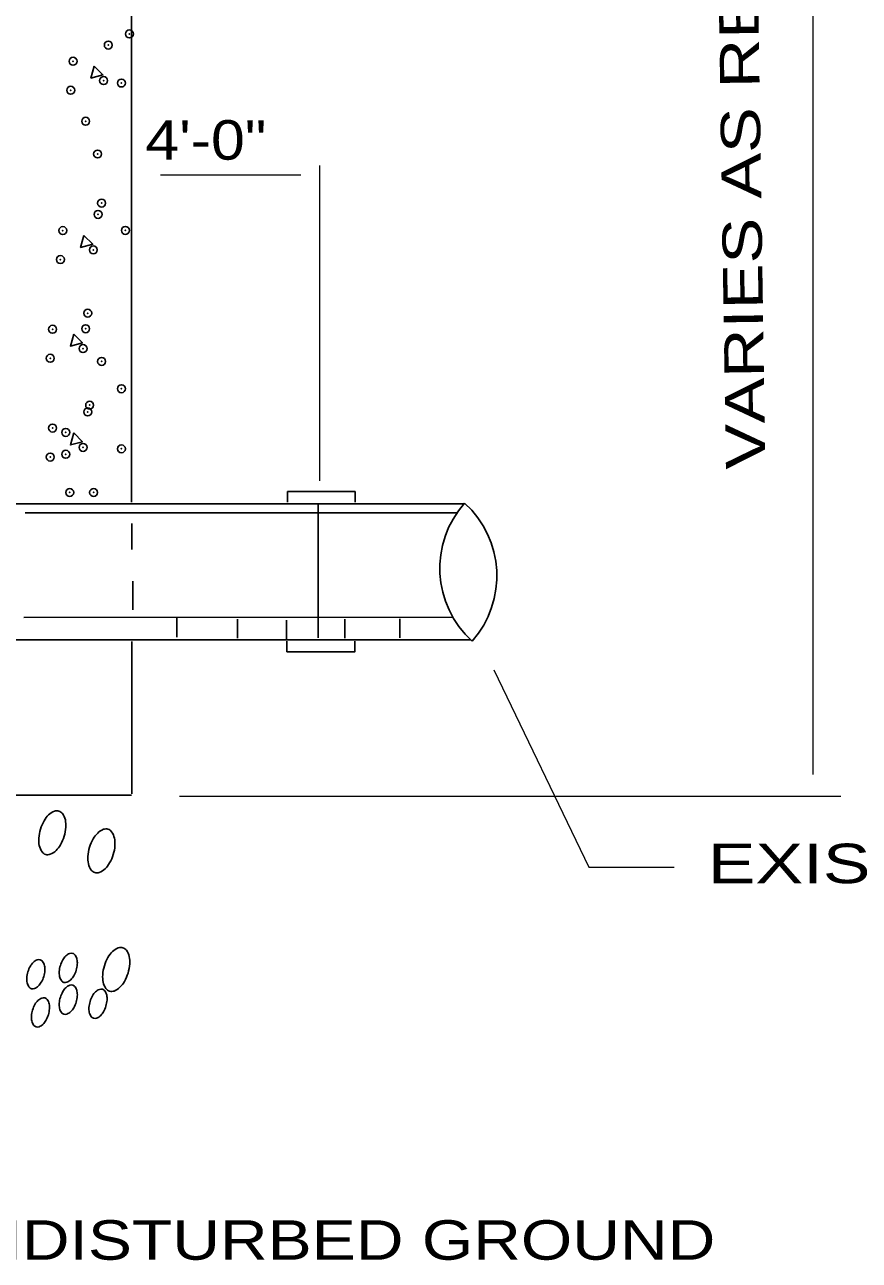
# Model space of a CAD drawing. Extents: x -67503 to 74262, y -57387 to 43659.
# Drawn here: x 3788 to 26896, y -42087 to -7851 of the extents above; entities that cross this region are included whole.
import ezdxf

# ---------------------------------------------------------------- set-up
doc = ezdxf.new("R2010")
doc.units = 0
doc.header["$LTSCALE"] = 440
doc.header["$PDMODE"] = 32
doc.header["$PDSIZE"] = 220
doc.layers.add('1', color=7, linetype='Continuous', lineweight=25)

msp = doc.modelspace()

# ---------------------------------------------------------------- linework, layer by layer
at = {"layer": '1', "lineweight": 13}
for p, q in [((25609.8, 38304.4), (25609.8, -28622.3)), ((11951.1, -11752.6), (11951.1, -20485.5)), ((7549.8, -12013.3), (11436.5, -12013.3)), ((16777.1, -25727.2), (19410.1, -31195.9)), ((8074.2, -29230), (26385.2, -29230)), ((19410.1, -31195.9), (21774.3, -31195.9))]:
    msp.add_line(p, q, dxfattribs=at)
at = {"layer": '1'}
for p, q in [((6745.6, -21081.6), (6745.6, 5324.5)), ((11059.5, -21084), (11059.5, -20785.4)), ((11059.5, -20785.4), (12938, -20785.4)), ((12938, -20785.4), (12938, -21082.5)), ((-36854.2, -21122.9), (15954.1, -21122.9)), ((11913.9, -21123.3), (11913.9, -24840.5)), ((3800.1, -21378.2), (15756.6, -21378.2)), ((6756.2, -21669.7), (6756.2, -22392.5)), ((6783.9, -23267.5), (6783.9, -24066.4)), ((3764.6, -24279.2), (15644.2, -24270.6)), ((8003.7, -24296.7), (8003.7, -24824.3)), ((9683.7, -24320.3), (9683.7, -24847.9)), ((11032.2, -24348), (11032.2, -24875.6)), ((12647.3, -24324.5), (12647.3, -24852.1)), ((14175, -24315.8), (14175, -24843.4)), ((-36707.6, -24893.5), (16143.1, -24893.5)), ((6756.2, -24941.4), (6756.2, -29164.2)), ((11047.1, -24932.3), (11047.1, -25230.9)), ((-27662.4, -29200.3), (6745.6, -29200.3))]:
    msp.add_line(p, q, dxfattribs=at)
for points in [[(5712.2, -8996.6), (5620.7, -9329.4), (5954.7, -9242.2)], [(5427.6, -13687.7), (5336.1, -14020.5), (5670.2, -13933.3)], [(5143, -16424.1), (5051.6, -16757), (5385.6, -16669.8)], [(5143, -19160.6), (5051.6, -19493.4), (5385.6, -19406.2)]]:
    msp.add_lwpolyline(points, close=True, dxfattribs=at)
msp.add_lwpolyline([(11047.1, -25230.9), (12925.5, -25230.9), (12925.5, -24933.8)], dxfattribs=at)
for centre, major_axis, start_param, end_param in [((18000.8, -22913.2), (2720.3, 0), 2.4145451, 3.9768622), ((14137.7, -23121.9), (2723.9, 0), 5.5578486, 7.1170005), ((4968.9, -30272.6), (741.3, 0), 2.3488438, 2.6256837), ((4767.6, -30068.4), (454.5, 0), 1.9269695, 2.3488437), ((4677.2, -29825.4), (195.3, 0), 1.2767744, 1.9269695), ((4677.2, -29825.4), (195.3, 0), 0.6265792, 1.2767744), ((4467.2, -29977.4), (454.5, 0), 0.204705, 0.6265792), ((5325.5, -30474.9), (1151.3, 0), 2.6256837, 2.8475707), ((3777.5, -30006.2), (1151.3, 0), 5.9891634, 6.2110504), ((4186.5, -30035.7), (741.3, 0), 6.2110504, 6.4878903), ((4916.6, -30445.3), (741.3, 0), 3.0694578, 3.3462976), ((5325.5, -30474.9), (1151.3, 0), 2.8475707, 3.0694578), ((3777.5, -30006.2), (1151.3, 0), 5.7672763, 5.9891634), ((6685, -30978), (1151.3, 0), 2.6256837, 2.8475707), ((6328.3, -30775.7), (741.3, 0), 2.3488438, 2.6256837), ((6127.1, -30571.5), (454.5, 0), 1.9269695, 2.3488437), ((6036.7, -30328.5), (195.3, 0), 1.2767744, 1.9269695), ((6036.7, -30328.5), (195.3, 0), 0.6265792, 1.2767744), ((5826.7, -30480.5), (454.5, 0), 0.204705, 0.6265792), ((5545.9, -30538.8), (741.3, 0), 6.2110504, 6.4878903), ((4635.8, -30503.6), (454.5, 0), 3.3462976, 3.7681718), ((4425.8, -30655.6), (195.3, 0), 3.7681719, 4.418367), ((4335.4, -30412.7), (454.5, 0), 5.0685622, 5.4904364), ((4134.2, -30208.4), (741.3, 0), 5.4904364, 5.7672763), ((6685, -30978), (1151.3, 0), 2.8475707, 3.0694578), ((5137, -30509.3), (1151.3, 0), 5.9891634, 6.2110504), ((4425.8, -30655.6), (195.3, 0), 4.418367, 5.0685622), ((6276, -30948.4), (741.3, 0), 3.0694578, 3.3462976), ((5995.3, -31006.7), (454.5, 0), 3.3462976, 3.7681718), ((5493.6, -30711.5), (741.3, 0), 5.4904364, 5.7672763), ((5137, -30509.3), (1151.3, 0), 5.7672763, 5.9891634), ((5785.3, -31158.7), (195.3, 0), 3.7681719, 4.418367), ((5785.3, -31158.7), (195.3, 0), 4.418367, 5.0685622), ((5694.9, -30915.8), (454.5, 0), 5.0685622, 5.4904364), ((6738.2, -34059.8), (741.3, 0), 2.3488438, 2.6256837), ((6537, -33855.5), (454.5, 0), 1.9269695, 2.3488437), ((6446.6, -33612.6), (195.3, 0), 1.2767744, 1.9269695), ((6446.6, -33612.6), (195.3, 0), 0.6265792, 1.2767744), ((6236.6, -33764.6), (454.5, 0), 0.204705, 0.6265792), ((4373.4, -34182.2), (494.2, 0), 2.3488438, 2.6256837), ((4239.3, -34046), (303, 0), 1.9269695, 2.3488437), ((4179, -33884), (130.2, 0), 1.2767744, 1.9269695), ((4179, -33884), (130.2, 0), 0.6265792, 1.2767744), ((4039, -33985.4), (303, 0), 0.204705, 0.6265792), ((5509.7, -34140.7), (767.5, 0), 2.6256837, 2.8475707), ((5272, -34005.8), (494.2, 0), 2.3488438, 2.6256837), ((5137.8, -33869.7), (303, 0), 1.9269695, 2.3488437), ((5077.5, -33707.7), (130.2, 0), 1.2767744, 1.9269695), ((5077.5, -33707.7), (130.2, 0), 0.6265792, 1.2767744), ((4937.6, -33809), (303, 0), 0.204705, 0.6265792), ((4477.7, -33828.2), (767.5, 0), 5.9891634, 6.2110504), ((4750.4, -33847.9), (494.2, 0), 6.2110504, 6.4878903), ((7094.9, -34262), (1151.3, 0), 2.6256837, 2.8475707), ((5546.9, -33793.3), (1151.3, 0), 5.9891634, 6.2110504), ((5955.8, -33822.9), (741.3, 0), 6.2110504, 6.4878903), ((4611.2, -34317), (767.5, 0), 2.8475707, 3.0694578), ((4611.2, -34317), (767.5, 0), 2.6256837, 2.8475707), ((3579.2, -34004.5), (767.5, 0), 5.7672763, 5.9891634), ((3579.2, -34004.5), (767.5, 0), 5.9891634, 6.2110504), ((3851.8, -34024.2), (494.2, 0), 6.2110504, 6.4878903), ((5237.1, -34121), (494.2, 0), 3.0694578, 3.3462976), ((5509.7, -34140.7), (767.5, 0), 2.8475707, 3.0694578), ((5049.9, -34159.8), (303, 0), 3.3462976, 3.7681718), ((4715.5, -33963), (494.2, 0), 5.4904364, 5.7672763), ((4477.7, -33828.2), (767.5, 0), 5.7672763, 5.9891634), ((6685.9, -34232.5), (741.3, 0), 3.0694578, 3.3462976), ((7094.9, -34262), (1151.3, 0), 2.8475707, 3.0694578), ((5546.9, -33793.3), (1151.3, 0), 5.7672763, 5.9891634), ((4338.6, -34297.3), (494.2, 0), 3.0694578, 3.3462976), ((4151.4, -34336.2), (303, 0), 3.3462976, 3.7681718), ((4011.4, -34437.5), (130.2, 0), 3.7681719, 4.418367), ((4011.4, -34437.5), (130.2, 0), 4.418367, 5.0685622), ((3951.2, -34275.5), (303, 0), 5.0685622, 5.4904364), ((3817, -34139.4), (494.2, 0), 5.4904364, 5.7672763), ((4910, -34261.2), (130.2, 0), 3.7681719, 4.418367), ((5272, -34887.4), (494.2, 0), 2.3488438, 2.6256837), ((4910, -34261.2), (130.2, 0), 4.418367, 5.0685622), ((5137.8, -34751.3), (303, 0), 1.9269695, 2.3488437), ((4849.7, -34099.2), (303, 0), 5.0685622, 5.4904364), ((5077.5, -34589.3), (130.2, 0), 1.2767744, 1.9269695), ((5077.5, -34589.3), (130.2, 0), 0.6265792, 1.2767744), ((4937.6, -34690.6), (303, 0), 0.204705, 0.6265792), ((5900.2, -34701.9), (130.2, 0), 1.2767744, 1.9269695), ((5900.2, -34701.9), (130.2, 0), 0.6265792, 1.2767744), ((6405.2, -34290.8), (454.5, 0), 3.3462976, 3.7681718), ((6195.2, -34442.7), (195.3, 0), 3.7681719, 4.418367), ((6104.8, -34199.8), (454.5, 0), 5.0685622, 5.4904364), ((5903.5, -33995.6), (741.3, 0), 5.4904364, 5.7672763), ((4501.8, -35240.1), (494.2, 0), 2.3488438, 2.6256837), ((4367.6, -35103.9), (303, 0), 1.9269695, 2.3488437), ((4307.4, -34942), (130.2, 0), 1.2767744, 1.9269695), ((4307.4, -34942), (130.2, 0), 0.6265792, 1.2767744), ((4167.4, -35043.3), (303, 0), 0.204705, 0.6265792), ((5509.7, -35022.3), (767.5, 0), 2.8475707, 3.0694578), ((5509.7, -35022.3), (767.5, 0), 2.6256837, 2.8475707), ((4477.7, -34709.8), (767.5, 0), 5.9891634, 6.2110504), ((4750.4, -34729.5), (494.2, 0), 6.2110504, 6.4878903), ((6332.4, -35134.8), (767.5, 0), 2.8475707, 3.0694578), ((6332.4, -35134.8), (767.5, 0), 2.6256837, 2.8475707), ((6094.7, -35000), (494.2, 0), 2.3488438, 2.6256837), ((5960.5, -34863.8), (303, 0), 1.9269695, 2.3488437), ((5760.2, -34803.2), (303, 0), 0.204705, 0.6265792), ((5300.4, -34822.4), (767.5, 0), 5.9891634, 6.2110504), ((5573.1, -34842.1), (494.2, 0), 6.2110504, 6.4878903), ((6195.2, -34442.7), (195.3, 0), 4.418367, 5.0685622), ((4739.6, -35374.9), (767.5, 0), 2.8475707, 3.0694578), ((4739.6, -35374.9), (767.5, 0), 2.6256837, 2.8475707), ((3707.6, -35062.4), (767.5, 0), 5.9891634, 6.2110504), ((3980.2, -35082.1), (494.2, 0), 6.2110504, 6.4878903), ((5237.1, -35002.6), (494.2, 0), 3.0694578, 3.3462976), ((5049.9, -35041.4), (303, 0), 3.3462976, 3.7681718), ((4910, -35142.8), (130.2, 0), 3.7681719, 4.418367), ((4849.7, -34980.8), (303, 0), 5.0685622, 5.4904364), ((4715.5, -34844.6), (494.2, 0), 5.4904364, 5.7672763), ((4477.7, -34709.8), (767.5, 0), 5.7672763, 5.9891634), ((6059.8, -35115.1), (494.2, 0), 3.0694578, 3.3462976), ((5872.6, -35154), (303, 0), 3.3462976, 3.7681718), ((5538.2, -34957.2), (494.2, 0), 5.4904364, 5.7672763), ((5300.4, -34822.4), (767.5, 0), 5.7672763, 5.9891634), ((4466.9, -35355.2), (494.2, 0), 3.0694578, 3.3462976), ((4279.8, -35394.1), (303, 0), 3.3462976, 3.7681718), ((4139.8, -35495.4), (130.2, 0), 3.7681719, 4.418367), ((4079.5, -35333.4), (303, 0), 5.0685622, 5.4904364), ((3945.3, -35197.3), (494.2, 0), 5.4904364, 5.7672763), ((3707.6, -35062.4), (767.5, 0), 5.7672763, 5.9891634), ((4910, -35142.8), (130.2, 0), 4.418367, 5.0685622), ((5732.6, -35255.3), (130.2, 0), 3.7681719, 4.418367), ((5732.6, -35255.3), (130.2, 0), 4.418367, 5.0685622), ((5672.4, -35093.4), (303, 0), 5.0685622, 5.4904364), ((4139.8, -35495.4), (130.2, 0), 4.418367, 5.0685622)]:
    msp.add_ellipse(centre, major_axis=major_axis, ratio=0.99995, start_param=start_param, end_param=end_param, dxfattribs=at)
for p in [(6686.8, -8104.9), (6102.2, -8416.3), (5127.2, -8862.7), (5062.2, -9666.1), (5972.2, -9398.3), (6466.5, -9466.4), (5475.3, -10525.4), (5805.7, -11433.1), (5817.6, -13107.4), (5915.9, -12794.7), (4842.6, -13553.7), (6576.6, -13551.1), (5687.6, -14089.4), (4777.6, -14357.2), (5533, -15843.8), (4558, -16290.2), (5475.3, -16274.1), (5403, -16825.9), (4493, -17093.7), (5915.9, -17181.8), (6466.5, -17938.3), (5533, -18580.3), (5585.5, -18392.1), (4558, -19026.7), (4924.7, -19148.5), (5403, -19562.3), (6466.5, -19602.4), (4493, -19830.2), (4924.7, -19753.6), (5034.8, -20812.6), (5695.6, -20812.6)]:
    msp.add_point(p, dxfattribs=at)

# ---------------------------------------------------------------- texts
at = {"layer": '1', "width": 1.3}
msp.add_text('VARIES AS REQUIRED', height=1093, rotation=90.865, dxfattribs=at).set_placement((24296.4, -20163.3))
at = {"layer": '1'}
for s, width, p in [('4\'-0"', 1.15, (7129.2, -11590)), ('EXISTING MAIN', 1.35, (22704.7, -31638.3)), ('UNDISTURBED GROUND', 1.25, (1067.7, -42071.8))]:
    msp.add_text(s, height=1094, dxfattribs=dict(at, width=width)).set_placement(p)

doc.saveas('drawing.dxf')
